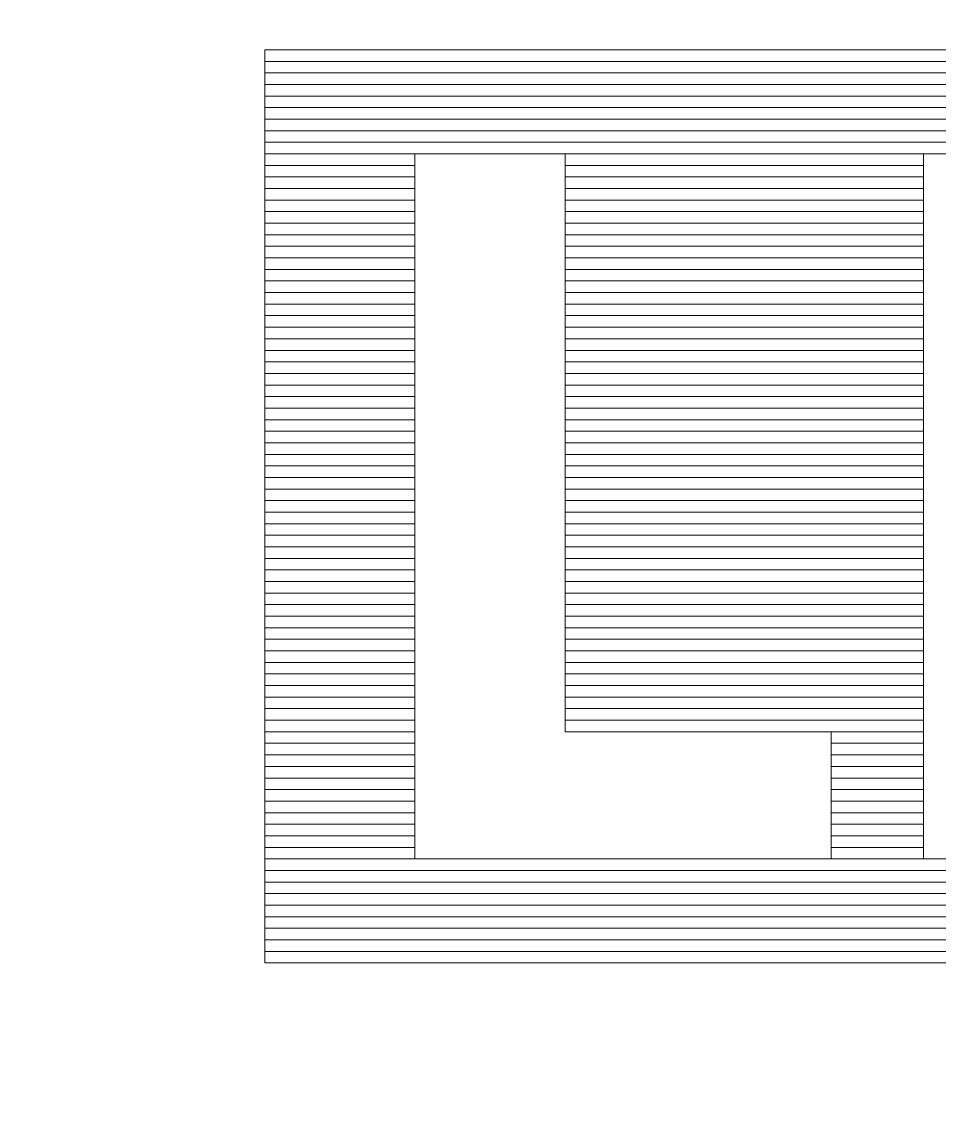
# Model space of a CAD drawing. Header units: millimetres. Extents: x -90 to 99, y -65 to 67.
# Drawn here: x 26.233 to 28.249, y 40.238 to 42.646 of the extents above; entities that cross this region are included whole.
import ezdxf

# ---------------------------------------------------------------- set-up
doc = ezdxf.new("R2010")
doc.units = ezdxf.units.MM
doc.header["$MEASUREMENT"] = 0
doc.layers.add('BG_OUTLINE', color=7, linetype='Continuous')
doc.layers.add('MA_PEN3', color=7, linetype='Continuous')

msp = doc.modelspace()

# ---------------------------------------------------------------- linework, layer by layer
at = {"layer": 'BG_OUTLINE', "color": 3, "lineweight": 9}
msp.add_open_spline([(-71.7269, -61.8795), (-71.7269, -61.8795), (-71.7343, 42.2681), (-71.7343, 42.2681), (-71.7343, 42.2681), (-71.7348, 43.0066), (-71.4419, 43.715), (-70.92, 44.2375), (-70.92, 44.2375), (-70.3982, 44.76), (-69.6866, 45.0538), (-68.9482, 45.0543), (-68.9482, 45.0543), (-68.9482, 45.0543), (75.2046, 45.0543), (75.2046, 45.0543), (75.2046, 45.0543), (76.8319, 45.0552), (78.1763, 43.7805), (78.2661, 42.1556), (78.2661, 42.1556), (78.2661, 42.1556), (78.2661, 31.2814), (78.2661, 31.2814), (78.2661, 31.2814), (78.2661, 31.2814), (72.2646, 31.2814), (72.2646, 31.2814), (72.2646, 31.2814), (72.2646, 31.2814), (72.2646, 26.9814), (72.2646, 26.9814), (72.2646, 26.9814), (72.2646, 26.9814), (78.2661, 26.9814), (78.2661, 26.9814), (78.2661, 26.9814), (78.2661, 26.9814), (78.2661, 18.6553), (78.2661, 18.6553), (78.2661, 18.6553), (78.2661, 18.6553), (72.2496, 18.6553), (72.2496, 18.6553), (72.2496, 18.6553), (72.2496, 18.6553), (72.2496, 14.3553), (72.2496, 14.3553), (72.2496, 14.3553), (72.2496, 14.3553), (78.2661, 14.3553), (78.2661, 14.3553), (78.2661, 14.3553), (78.2661, 14.3553), (78.2661, 9.255), (78.2661, 9.255), (78.2661, 9.255), (78.2661, 9.255), (72.2648, 9.255), (72.2648, 9.255), (72.2648, 9.255), (72.2648, 9.255), (72.2648, 4.955), (72.2648, 4.955), (72.2648, 4.955), (72.2648, 4.955), (78.2661, 4.955), (78.2661, 4.955), (78.2661, 4.955), (78.2661, 4.955), (78.2661, -3.3762), (78.2661, -3.3762), (78.2661, -3.3762), (78.2661, -3.3762), (72.2445, -3.3762), (72.2445, -3.3762), (72.2445, -3.3762), (72.2445, -3.3762), (72.2445, -7.6762), (72.2445, -7.6762), (72.2445, -7.6762), (72.2445, -7.6762), (78.2661, -7.6762), (78.2661, -7.6762), (78.2661, -7.6762), (78.2661, -7.6762), (78.2661, -12.7615), (78.2661, -12.7615), (78.2661, -12.7615), (78.2661, -12.7615), (72.2651, -12.7615), (72.2651, -12.7615), (72.2651, -12.7615), (72.2651, -12.7615), (72.2651, -17.0615), (72.2651, -17.0615), (72.2651, -17.0615), (72.2651, -17.0615), (78.2661, -17.0615), (78.2661, -17.0615), (78.2661, -17.0615), (78.2661, -17.0615), (78.2661, -25.4097), (78.2661, -25.4097), (78.2661, -25.4097), (78.2661, -25.4097), (72.2656, -25.4097), (72.2656, -25.4097), (72.2656, -25.4097), (72.2656, -25.4097), (72.2656, -29.7097), (72.2656, -29.7097), (72.2656, -29.7097), (72.2656, -29.7097), (78.2661, -29.7097), (78.2661, -29.7097), (78.2661, -29.7097), (78.2661, -29.7097), (78.2661, -34.793), (78.2661, -34.793), (78.2661, -34.793), (78.2661, -34.793), (72.2679, -34.793), (72.2679, -34.793), (72.2679, -34.793), (72.2679, -34.793), (72.2679, -39.0929), (72.2679, -39.0929), (72.2679, -39.0929), (72.2679, -39.0929), (78.2661, -39.0929), (78.2661, -39.0929), (78.2661, -39.0929), (78.2661, -39.0929), (78.2661, -47.4269), (78.2661, -47.4269), (78.2661, -47.4269), (78.2661, -47.4269), (72.2679, -47.4269), (72.2679, -47.4269), (72.2679, -47.4269), (72.2679, -47.4269), (72.2679, -51.7269), (72.2679, -51.7269), (72.2679, -51.7269), (72.2679, -51.7269), (78.2661, -51.7269), (78.2661, -51.7269), (78.2661, -51.7269), (78.2661, -51.7269), (78.2661, -51.8138), (78.2661, -51.8138), (78.2661, -51.8138), (78.2661, -51.8138), (78.2656, -61.8468), (78.2656, -61.8468), (78.2656, -61.8468), (78.2661, -62.6669), (77.9407, -63.4536), (77.3612, -64.0339), (77.3612, -64.0339), (76.7817, -64.6142), (75.9915, -64.9405), (75.1713, -64.941), (75.1713, -64.941), (75.1713, -64.941), (-68.6609, -64.9456), (-68.6609, -64.9456), (-68.6609, -64.9456), (-69.4735, -64.9461), (-70.2531, -64.6237), (-70.8281, -64.0495), (-70.8281, -64.0495), (-71.4031, -63.4752), (-71.7264, -62.6922), (-71.7269, -61.8795)], degree=3, knots=[0, 0, 0, 0, 0.022727, 0.022727, 0.022727, 0.022727, 0.045455, 0.045455, 0.045455, 0.045455, 0.068182, 0.068182, 0.068182, 0.068182, 0.090909, 0.090909, 0.090909, 0.090909, 0.113636, 0.113636, 0.113636, 0.113636, 0.136364, 0.136364, 0.136364, 0.136364, 0.159091, 0.159091, 0.159091, 0.159091, 0.181818, 0.181818, 0.181818, 0.181818, 0.204545, 0.204545, 0.204545, 0.204545, 0.227273, 0.227273, 0.227273, 0.227273, 0.25, 0.25, 0.25, 0.25, 0.272727, 0.272727, 0.272727, 0.272727, 0.295455, 0.295455, 0.295455, 0.295455, 0.318182, 0.318182, 0.318182, 0.318182, 0.340909, 0.340909, 0.340909, 0.340909, 0.363636, 0.363636, 0.363636, 0.363636, 0.386364, 0.386364, 0.386364, 0.386364, 0.409091, 0.409091, 0.409091, 0.409091, 0.431818, 0.431818, 0.431818, 0.431818, 0.454545, 0.454545, 0.454545, 0.454545, 0.477273, 0.477273, 0.477273, 0.477273, 0.5, 0.5, 0.5, 0.5, 0.522727, 0.522727, 0.522727, 0.522727, 0.545455, 0.545455, 0.545455, 0.545455, 0.568182, 0.568182, 0.568182, 0.568182, 0.590909, 0.590909, 0.590909, 0.590909, 0.613636, 0.613636, 0.613636, 0.613636, 0.636364, 0.636364, 0.636364, 0.636364, 0.659091, 0.659091, 0.659091, 0.659091, 0.681818, 0.681818, 0.681818, 0.681818, 0.704545, 0.704545, 0.704545, 0.704545, 0.727273, 0.727273, 0.727273, 0.727273, 0.75, 0.75, 0.75, 0.75, 0.772727, 0.772727, 0.772727, 0.772727, 0.795455, 0.795455, 0.795455, 0.795455, 0.818182, 0.818182, 0.818182, 0.818182, 0.840909, 0.840909, 0.840909, 0.840909, 0.863636, 0.863636, 0.863636, 0.863636, 0.886364, 0.886364, 0.886364, 0.886364, 0.909091, 0.909091, 0.909091, 0.909091, 0.931818, 0.931818, 0.931818, 0.931818, 0.954545, 0.954545, 0.954545, 0.954545, 0.977273, 0.977273, 0.977273, 0.977273, 1, 1, 1, 1], dxfattribs=at)
at = {"layer": 'MA_PEN3', "color": 5, "lineweight": 9}
for points in [[(26.7668, 42.5597), (26.7668, 42.5597), (26.7668, 42.5851), (26.7668, 42.5851), (26.7668, 42.5851), (26.7668, 42.5851), (32.304, 42.5851), (32.304, 42.5851), (32.304, 42.5851), (32.304, 42.5851), (32.304, 42.5597), (32.304, 42.5597), (32.304, 42.5597), (32.304, 42.5597), (26.7668, 42.5597), (26.7668, 42.5597)], [(26.7668, 42.5343), (26.7668, 42.5343), (26.7668, 42.5597), (26.7668, 42.5597), (26.7668, 42.5597), (26.7668, 42.5597), (32.304, 42.5597), (32.304, 42.5597), (32.304, 42.5597), (32.304, 42.5597), (32.304, 42.5343), (32.304, 42.5343), (32.304, 42.5343), (32.304, 42.5343), (26.7668, 42.5343), (26.7668, 42.5343)], [(26.7668, 42.5089), (26.7668, 42.5089), (26.7668, 42.5343), (26.7668, 42.5343), (26.7668, 42.5343), (26.7668, 42.5343), (32.304, 42.5343), (32.304, 42.5343), (32.304, 42.5343), (32.304, 42.5343), (32.304, 42.5089), (32.304, 42.5089), (32.304, 42.5089), (32.304, 42.5089), (26.7668, 42.5089), (26.7668, 42.5089)], [(26.7668, 42.4835), (26.7668, 42.4835), (26.7668, 42.5089), (26.7668, 42.5089), (26.7668, 42.5089), (26.7668, 42.5089), (32.304, 42.5089), (32.304, 42.5089), (32.304, 42.5089), (32.304, 42.5089), (32.304, 42.4835), (32.304, 42.4835), (32.304, 42.4835), (32.304, 42.4835), (26.7668, 42.4835), (26.7668, 42.4835)], [(26.7668, 42.4581), (26.7668, 42.4581), (26.7668, 42.4835), (26.7668, 42.4835), (26.7668, 42.4835), (26.7668, 42.4835), (32.304, 42.4835), (32.304, 42.4835), (32.304, 42.4835), (32.304, 42.4835), (32.304, 42.4581), (32.304, 42.4581), (32.304, 42.4581), (32.304, 42.4581), (26.7668, 42.4581), (26.7668, 42.4581)], [(26.7668, 42.4327), (26.7668, 42.4327), (26.7668, 42.4581), (26.7668, 42.4581), (26.7668, 42.4581), (26.7668, 42.4581), (32.304, 42.4581), (32.304, 42.4581), (32.304, 42.4581), (32.304, 42.4581), (32.304, 42.4327), (32.304, 42.4327), (32.304, 42.4327), (32.304, 42.4327), (26.7668, 42.4327), (26.7668, 42.4327)], [(26.7668, 42.4073), (26.7668, 42.4073), (26.7668, 42.4327), (26.7668, 42.4327), (26.7668, 42.4327), (26.7668, 42.4327), (32.304, 42.4327), (32.304, 42.4327), (32.304, 42.4327), (32.304, 42.4327), (32.304, 42.4073), (32.304, 42.4073), (32.304, 42.4073), (32.304, 42.4073), (26.7668, 42.4073), (26.7668, 42.4073)], [(26.7668, 42.3819), (26.7668, 42.3819), (26.7668, 42.4073), (26.7668, 42.4073), (26.7668, 42.4073), (26.7668, 42.4073), (32.304, 42.4073), (32.304, 42.4073), (32.304, 42.4073), (32.304, 42.4073), (32.304, 42.3819), (32.304, 42.3819), (32.304, 42.3819), (32.304, 42.3819), (26.7668, 42.3819), (26.7668, 42.3819)], [(26.7668, 42.3565), (26.7668, 42.3565), (26.7668, 42.3819), (26.7668, 42.3819), (26.7668, 42.3819), (26.7668, 42.3819), (31.542, 42.3819), (31.542, 42.3819), (31.542, 42.3819), (31.542, 42.3819), (31.542, 42.3565), (31.542, 42.3565), (31.542, 42.3565), (31.542, 42.3565), (26.7668, 42.3565), (26.7668, 42.3565)], [(26.7668, 42.3311), (26.7668, 42.3311), (26.7668, 42.3565), (26.7668, 42.3565), (26.7668, 42.3565), (26.7668, 42.3565), (27.097, 42.3565), (27.097, 42.3565), (27.097, 42.3565), (27.097, 42.3565), (27.097, 42.3311), (27.097, 42.3311), (27.097, 42.3311), (27.097, 42.3311), (26.7668, 42.3311), (26.7668, 42.3311)], [(27.4272, 42.3311), (27.4272, 42.3311), (27.4272, 42.3565), (27.4272, 42.3565), (27.4272, 42.3565), (27.4272, 42.3565), (28.2146, 42.3565), (28.2146, 42.3565), (28.2146, 42.3565), (28.2146, 42.3565), (28.2146, 42.3311), (28.2146, 42.3311), (28.2146, 42.3311), (28.2146, 42.3311), (27.4272, 42.3311), (27.4272, 42.3311)], [(26.7668, 42.3057), (26.7668, 42.3057), (26.7668, 42.3311), (26.7668, 42.3311), (26.7668, 42.3311), (26.7668, 42.3311), (27.097, 42.3311), (27.097, 42.3311), (27.097, 42.3311), (27.097, 42.3311), (27.097, 42.3057), (27.097, 42.3057), (27.097, 42.3057), (27.097, 42.3057), (26.7668, 42.3057), (26.7668, 42.3057)], [(27.4272, 42.3057), (27.4272, 42.3057), (27.4272, 42.3311), (27.4272, 42.3311), (27.4272, 42.3311), (27.4272, 42.3311), (28.2146, 42.3311), (28.2146, 42.3311), (28.2146, 42.3311), (28.2146, 42.3311), (28.2146, 42.3057), (28.2146, 42.3057), (28.2146, 42.3057), (28.2146, 42.3057), (27.4272, 42.3057), (27.4272, 42.3057)], [(26.7668, 42.2803), (26.7668, 42.2803), (26.7668, 42.3057), (26.7668, 42.3057), (26.7668, 42.3057), (26.7668, 42.3057), (27.097, 42.3057), (27.097, 42.3057), (27.097, 42.3057), (27.097, 42.3057), (27.097, 42.2803), (27.097, 42.2803), (27.097, 42.2803), (27.097, 42.2803), (26.7668, 42.2803), (26.7668, 42.2803)], [(27.4272, 42.2803), (27.4272, 42.2803), (27.4272, 42.3057), (27.4272, 42.3057), (27.4272, 42.3057), (27.4272, 42.3057), (28.2146, 42.3057), (28.2146, 42.3057), (28.2146, 42.3057), (28.2146, 42.3057), (28.2146, 42.2803), (28.2146, 42.2803), (28.2146, 42.2803), (28.2146, 42.2803), (27.4272, 42.2803), (27.4272, 42.2803)], [(26.7668, 42.2549), (26.7668, 42.2549), (26.7668, 42.2803), (26.7668, 42.2803), (26.7668, 42.2803), (26.7668, 42.2803), (27.097, 42.2803), (27.097, 42.2803), (27.097, 42.2803), (27.097, 42.2803), (27.097, 42.2549), (27.097, 42.2549), (27.097, 42.2549), (27.097, 42.2549), (26.7668, 42.2549), (26.7668, 42.2549)], [(27.4272, 42.2549), (27.4272, 42.2549), (27.4272, 42.2803), (27.4272, 42.2803), (27.4272, 42.2803), (27.4272, 42.2803), (28.2146, 42.2803), (28.2146, 42.2803), (28.2146, 42.2803), (28.2146, 42.2803), (28.2146, 42.2549), (28.2146, 42.2549), (28.2146, 42.2549), (28.2146, 42.2549), (27.4272, 42.2549), (27.4272, 42.2549)], [(26.7668, 42.2295), (26.7668, 42.2295), (26.7668, 42.2549), (26.7668, 42.2549), (26.7668, 42.2549), (26.7668, 42.2549), (27.097, 42.2549), (27.097, 42.2549), (27.097, 42.2549), (27.097, 42.2549), (27.097, 42.2295), (27.097, 42.2295), (27.097, 42.2295), (27.097, 42.2295), (26.7668, 42.2295), (26.7668, 42.2295)], [(27.4272, 42.2295), (27.4272, 42.2295), (27.4272, 42.2549), (27.4272, 42.2549), (27.4272, 42.2549), (27.4272, 42.2549), (28.2146, 42.2549), (28.2146, 42.2549), (28.2146, 42.2549), (28.2146, 42.2549), (28.2146, 42.2295), (28.2146, 42.2295), (28.2146, 42.2295), (28.2146, 42.2295), (27.4272, 42.2295), (27.4272, 42.2295)], [(26.7668, 42.2041), (26.7668, 42.2041), (26.7668, 42.2295), (26.7668, 42.2295), (26.7668, 42.2295), (26.7668, 42.2295), (27.097, 42.2295), (27.097, 42.2295), (27.097, 42.2295), (27.097, 42.2295), (27.097, 42.2041), (27.097, 42.2041), (27.097, 42.2041), (27.097, 42.2041), (26.7668, 42.2041), (26.7668, 42.2041)], [(27.4272, 42.2041), (27.4272, 42.2041), (27.4272, 42.2295), (27.4272, 42.2295), (27.4272, 42.2295), (27.4272, 42.2295), (28.2146, 42.2295), (28.2146, 42.2295), (28.2146, 42.2295), (28.2146, 42.2295), (28.2146, 42.2041), (28.2146, 42.2041), (28.2146, 42.2041), (28.2146, 42.2041), (27.4272, 42.2041), (27.4272, 42.2041)], [(26.7668, 42.1787), (26.7668, 42.1787), (26.7668, 42.2041), (26.7668, 42.2041), (26.7668, 42.2041), (26.7668, 42.2041), (27.097, 42.2041), (27.097, 42.2041), (27.097, 42.2041), (27.097, 42.2041), (27.097, 42.1787), (27.097, 42.1787), (27.097, 42.1787), (27.097, 42.1787), (26.7668, 42.1787), (26.7668, 42.1787)], [(27.4272, 42.1787), (27.4272, 42.1787), (27.4272, 42.2041), (27.4272, 42.2041), (27.4272, 42.2041), (27.4272, 42.2041), (28.2146, 42.2041), (28.2146, 42.2041), (28.2146, 42.2041), (28.2146, 42.2041), (28.2146, 42.1787), (28.2146, 42.1787), (28.2146, 42.1787), (28.2146, 42.1787), (27.4272, 42.1787), (27.4272, 42.1787)], [(26.7668, 42.1533), (26.7668, 42.1533), (26.7668, 42.1787), (26.7668, 42.1787), (26.7668, 42.1787), (26.7668, 42.1787), (27.097, 42.1787), (27.097, 42.1787), (27.097, 42.1787), (27.097, 42.1787), (27.097, 42.1533), (27.097, 42.1533), (27.097, 42.1533), (27.097, 42.1533), (26.7668, 42.1533), (26.7668, 42.1533)], [(27.4272, 42.1533), (27.4272, 42.1533), (27.4272, 42.1787), (27.4272, 42.1787), (27.4272, 42.1787), (27.4272, 42.1787), (28.2146, 42.1787), (28.2146, 42.1787), (28.2146, 42.1787), (28.2146, 42.1787), (28.2146, 42.1533), (28.2146, 42.1533), (28.2146, 42.1533), (28.2146, 42.1533), (27.4272, 42.1533), (27.4272, 42.1533)], [(26.7668, 42.1279), (26.7668, 42.1279), (26.7668, 42.1533), (26.7668, 42.1533), (26.7668, 42.1533), (26.7668, 42.1533), (27.097, 42.1533), (27.097, 42.1533), (27.097, 42.1533), (27.097, 42.1533), (27.097, 42.1279), (27.097, 42.1279), (27.097, 42.1279), (27.097, 42.1279), (26.7668, 42.1279), (26.7668, 42.1279)], [(27.4272, 42.1279), (27.4272, 42.1279), (27.4272, 42.1533), (27.4272, 42.1533), (27.4272, 42.1533), (27.4272, 42.1533), (28.2146, 42.1533), (28.2146, 42.1533), (28.2146, 42.1533), (28.2146, 42.1533), (28.2146, 42.1279), (28.2146, 42.1279), (28.2146, 42.1279), (28.2146, 42.1279), (27.4272, 42.1279), (27.4272, 42.1279)], [(26.7668, 42.1025), (26.7668, 42.1025), (26.7668, 42.1279), (26.7668, 42.1279), (26.7668, 42.1279), (26.7668, 42.1279), (27.097, 42.1279), (27.097, 42.1279), (27.097, 42.1279), (27.097, 42.1279), (27.097, 42.1025), (27.097, 42.1025), (27.097, 42.1025), (27.097, 42.1025), (26.7668, 42.1025), (26.7668, 42.1025)], [(27.4272, 42.1025), (27.4272, 42.1025), (27.4272, 42.1279), (27.4272, 42.1279), (27.4272, 42.1279), (27.4272, 42.1279), (28.2146, 42.1279), (28.2146, 42.1279), (28.2146, 42.1279), (28.2146, 42.1279), (28.2146, 42.1025), (28.2146, 42.1025), (28.2146, 42.1025), (28.2146, 42.1025), (27.4272, 42.1025), (27.4272, 42.1025)], [(26.7668, 42.0771), (26.7668, 42.0771), (26.7668, 42.1025), (26.7668, 42.1025), (26.7668, 42.1025), (26.7668, 42.1025), (27.097, 42.1025), (27.097, 42.1025), (27.097, 42.1025), (27.097, 42.1025), (27.097, 42.0771), (27.097, 42.0771), (27.097, 42.0771), (27.097, 42.0771), (26.7668, 42.0771), (26.7668, 42.0771)], [(27.4272, 42.0771), (27.4272, 42.0771), (27.4272, 42.1025), (27.4272, 42.1025), (27.4272, 42.1025), (27.4272, 42.1025), (28.2146, 42.1025), (28.2146, 42.1025), (28.2146, 42.1025), (28.2146, 42.1025), (28.2146, 42.0771), (28.2146, 42.0771), (28.2146, 42.0771), (28.2146, 42.0771), (27.4272, 42.0771), (27.4272, 42.0771)], [(26.7668, 42.0517), (26.7668, 42.0517), (26.7668, 42.0771), (26.7668, 42.0771), (26.7668, 42.0771), (26.7668, 42.0771), (27.097, 42.0771), (27.097, 42.0771), (27.097, 42.0771), (27.097, 42.0771), (27.097, 42.0517), (27.097, 42.0517), (27.097, 42.0517), (27.097, 42.0517), (26.7668, 42.0517), (26.7668, 42.0517)], [(27.4272, 42.0517), (27.4272, 42.0517), (27.4272, 42.0771), (27.4272, 42.0771), (27.4272, 42.0771), (27.4272, 42.0771), (28.2146, 42.0771), (28.2146, 42.0771), (28.2146, 42.0771), (28.2146, 42.0771), (28.2146, 42.0517), (28.2146, 42.0517), (28.2146, 42.0517), (28.2146, 42.0517), (27.4272, 42.0517), (27.4272, 42.0517)], [(26.7668, 42.0263), (26.7668, 42.0263), (26.7668, 42.0517), (26.7668, 42.0517), (26.7668, 42.0517), (26.7668, 42.0517), (27.097, 42.0517), (27.097, 42.0517), (27.097, 42.0517), (27.097, 42.0517), (27.097, 42.0263), (27.097, 42.0263), (27.097, 42.0263), (27.097, 42.0263), (26.7668, 42.0263), (26.7668, 42.0263)], [(27.4272, 42.0263), (27.4272, 42.0263), (27.4272, 42.0517), (27.4272, 42.0517), (27.4272, 42.0517), (27.4272, 42.0517), (28.2146, 42.0517), (28.2146, 42.0517), (28.2146, 42.0517), (28.2146, 42.0517), (28.2146, 42.0263), (28.2146, 42.0263), (28.2146, 42.0263), (28.2146, 42.0263), (27.4272, 42.0263), (27.4272, 42.0263)], [(26.7668, 42.0009), (26.7668, 42.0009), (26.7668, 42.0263), (26.7668, 42.0263), (26.7668, 42.0263), (26.7668, 42.0263), (27.097, 42.0263), (27.097, 42.0263), (27.097, 42.0263), (27.097, 42.0263), (27.097, 42.0009), (27.097, 42.0009), (27.097, 42.0009), (27.097, 42.0009), (26.7668, 42.0009), (26.7668, 42.0009)], [(27.4272, 42.0009), (27.4272, 42.0009), (27.4272, 42.0263), (27.4272, 42.0263), (27.4272, 42.0263), (27.4272, 42.0263), (28.2146, 42.0263), (28.2146, 42.0263), (28.2146, 42.0263), (28.2146, 42.0263), (28.2146, 42.0009), (28.2146, 42.0009), (28.2146, 42.0009), (28.2146, 42.0009), (27.4272, 42.0009), (27.4272, 42.0009)], [(26.7668, 41.9755), (26.7668, 41.9755), (26.7668, 42.0009), (26.7668, 42.0009), (26.7668, 42.0009), (26.7668, 42.0009), (27.097, 42.0009), (27.097, 42.0009), (27.097, 42.0009), (27.097, 42.0009), (27.097, 41.9755), (27.097, 41.9755), (27.097, 41.9755), (27.097, 41.9755), (26.7668, 41.9755), (26.7668, 41.9755)], [(27.4272, 41.9755), (27.4272, 41.9755), (27.4272, 42.0009), (27.4272, 42.0009), (27.4272, 42.0009), (27.4272, 42.0009), (28.2146, 42.0009), (28.2146, 42.0009), (28.2146, 42.0009), (28.2146, 42.0009), (28.2146, 41.9755), (28.2146, 41.9755), (28.2146, 41.9755), (28.2146, 41.9755), (27.4272, 41.9755), (27.4272, 41.9755)], [(26.7668, 41.9501), (26.7668, 41.9501), (26.7668, 41.9755), (26.7668, 41.9755), (26.7668, 41.9755), (26.7668, 41.9755), (27.097, 41.9755), (27.097, 41.9755), (27.097, 41.9755), (27.097, 41.9755), (27.097, 41.9501), (27.097, 41.9501), (27.097, 41.9501), (27.097, 41.9501), (26.7668, 41.9501), (26.7668, 41.9501)], [(27.4272, 41.9501), (27.4272, 41.9501), (27.4272, 41.9755), (27.4272, 41.9755), (27.4272, 41.9755), (27.4272, 41.9755), (28.2146, 41.9755), (28.2146, 41.9755), (28.2146, 41.9755), (28.2146, 41.9755), (28.2146, 41.9501), (28.2146, 41.9501), (28.2146, 41.9501), (28.2146, 41.9501), (27.4272, 41.9501), (27.4272, 41.9501)], [(26.7668, 41.9247), (26.7668, 41.9247), (26.7668, 41.9501), (26.7668, 41.9501), (26.7668, 41.9501), (26.7668, 41.9501), (27.097, 41.9501), (27.097, 41.9501), (27.097, 41.9501), (27.097, 41.9501), (27.097, 41.9247), (27.097, 41.9247), (27.097, 41.9247), (27.097, 41.9247), (26.7668, 41.9247), (26.7668, 41.9247)], [(27.4272, 41.9247), (27.4272, 41.9247), (27.4272, 41.9501), (27.4272, 41.9501), (27.4272, 41.9501), (27.4272, 41.9501), (28.2146, 41.9501), (28.2146, 41.9501), (28.2146, 41.9501), (28.2146, 41.9501), (28.2146, 41.9247), (28.2146, 41.9247), (28.2146, 41.9247), (28.2146, 41.9247), (27.4272, 41.9247), (27.4272, 41.9247)], [(26.7668, 41.8993), (26.7668, 41.8993), (26.7668, 41.9247), (26.7668, 41.9247), (26.7668, 41.9247), (26.7668, 41.9247), (27.097, 41.9247), (27.097, 41.9247), (27.097, 41.9247), (27.097, 41.9247), (27.097, 41.8993), (27.097, 41.8993), (27.097, 41.8993), (27.097, 41.8993), (26.7668, 41.8993), (26.7668, 41.8993)], [(27.4272, 41.8993), (27.4272, 41.8993), (27.4272, 41.9247), (27.4272, 41.9247), (27.4272, 41.9247), (27.4272, 41.9247), (28.2146, 41.9247), (28.2146, 41.9247), (28.2146, 41.9247), (28.2146, 41.9247), (28.2146, 41.8993), (28.2146, 41.8993), (28.2146, 41.8993), (28.2146, 41.8993), (27.4272, 41.8993), (27.4272, 41.8993)], [(26.7668, 41.8739), (26.7668, 41.8739), (26.7668, 41.8993), (26.7668, 41.8993), (26.7668, 41.8993), (26.7668, 41.8993), (27.097, 41.8993), (27.097, 41.8993), (27.097, 41.8993), (27.097, 41.8993), (27.097, 41.8739), (27.097, 41.8739), (27.097, 41.8739), (27.097, 41.8739), (26.7668, 41.8739), (26.7668, 41.8739)], [(27.4272, 41.8739), (27.4272, 41.8739), (27.4272, 41.8993), (27.4272, 41.8993), (27.4272, 41.8993), (27.4272, 41.8993), (28.2146, 41.8993), (28.2146, 41.8993), (28.2146, 41.8993), (28.2146, 41.8993), (28.2146, 41.8739), (28.2146, 41.8739), (28.2146, 41.8739), (28.2146, 41.8739), (27.4272, 41.8739), (27.4272, 41.8739)], [(26.7668, 41.8485), (26.7668, 41.8485), (26.7668, 41.8739), (26.7668, 41.8739), (26.7668, 41.8739), (26.7668, 41.8739), (27.097, 41.8739), (27.097, 41.8739), (27.097, 41.8739), (27.097, 41.8739), (27.097, 41.8485), (27.097, 41.8485), (27.097, 41.8485), (27.097, 41.8485), (26.7668, 41.8485), (26.7668, 41.8485)], [(27.4272, 41.8485), (27.4272, 41.8485), (27.4272, 41.8739), (27.4272, 41.8739), (27.4272, 41.8739), (27.4272, 41.8739), (28.2146, 41.8739), (28.2146, 41.8739), (28.2146, 41.8739), (28.2146, 41.8739), (28.2146, 41.8485), (28.2146, 41.8485), (28.2146, 41.8485), (28.2146, 41.8485), (27.4272, 41.8485), (27.4272, 41.8485)], [(26.7668, 41.8231), (26.7668, 41.8231), (26.7668, 41.8485), (26.7668, 41.8485), (26.7668, 41.8485), (26.7668, 41.8485), (27.097, 41.8485), (27.097, 41.8485), (27.097, 41.8485), (27.097, 41.8485), (27.097, 41.8231), (27.097, 41.8231), (27.097, 41.8231), (27.097, 41.8231), (26.7668, 41.8231), (26.7668, 41.8231)], [(27.4272, 41.8231), (27.4272, 41.8231), (27.4272, 41.8485), (27.4272, 41.8485), (27.4272, 41.8485), (27.4272, 41.8485), (28.2146, 41.8485), (28.2146, 41.8485), (28.2146, 41.8485), (28.2146, 41.8485), (28.2146, 41.8231), (28.2146, 41.8231), (28.2146, 41.8231), (28.2146, 41.8231), (27.4272, 41.8231), (27.4272, 41.8231)], [(26.7668, 41.7977), (26.7668, 41.7977), (26.7668, 41.8231), (26.7668, 41.8231), (26.7668, 41.8231), (26.7668, 41.8231), (27.097, 41.8231), (27.097, 41.8231), (27.097, 41.8231), (27.097, 41.8231), (27.097, 41.7977), (27.097, 41.7977), (27.097, 41.7977), (27.097, 41.7977), (26.7668, 41.7977), (26.7668, 41.7977)], [(27.4272, 41.7977), (27.4272, 41.7977), (27.4272, 41.8231), (27.4272, 41.8231), (27.4272, 41.8231), (27.4272, 41.8231), (28.2146, 41.8231), (28.2146, 41.8231), (28.2146, 41.8231), (28.2146, 41.8231), (28.2146, 41.7977), (28.2146, 41.7977), (28.2146, 41.7977), (28.2146, 41.7977), (27.4272, 41.7977), (27.4272, 41.7977)], [(26.7668, 41.7723), (26.7668, 41.7723), (26.7668, 41.7977), (26.7668, 41.7977), (26.7668, 41.7977), (26.7668, 41.7977), (27.097, 41.7977), (27.097, 41.7977), (27.097, 41.7977), (27.097, 41.7977), (27.097, 41.7723), (27.097, 41.7723), (27.097, 41.7723), (27.097, 41.7723), (26.7668, 41.7723), (26.7668, 41.7723)], [(27.4272, 41.7723), (27.4272, 41.7723), (27.4272, 41.7977), (27.4272, 41.7977), (27.4272, 41.7977), (27.4272, 41.7977), (28.2146, 41.7977), (28.2146, 41.7977), (28.2146, 41.7977), (28.2146, 41.7977), (28.2146, 41.7723), (28.2146, 41.7723), (28.2146, 41.7723), (28.2146, 41.7723), (27.4272, 41.7723), (27.4272, 41.7723)], [(26.7668, 41.7469), (26.7668, 41.7469), (26.7668, 41.7723), (26.7668, 41.7723), (26.7668, 41.7723), (26.7668, 41.7723), (27.097, 41.7723), (27.097, 41.7723), (27.097, 41.7723), (27.097, 41.7723), (27.097, 41.7469), (27.097, 41.7469), (27.097, 41.7469), (27.097, 41.7469), (26.7668, 41.7469), (26.7668, 41.7469)], [(27.4272, 41.7469), (27.4272, 41.7469), (27.4272, 41.7723), (27.4272, 41.7723), (27.4272, 41.7723), (27.4272, 41.7723), (28.2146, 41.7723), (28.2146, 41.7723), (28.2146, 41.7723), (28.2146, 41.7723), (28.2146, 41.7469), (28.2146, 41.7469), (28.2146, 41.7469), (28.2146, 41.7469), (27.4272, 41.7469), (27.4272, 41.7469)], [(26.7668, 41.7215), (26.7668, 41.7215), (26.7668, 41.7469), (26.7668, 41.7469), (26.7668, 41.7469), (26.7668, 41.7469), (27.097, 41.7469), (27.097, 41.7469), (27.097, 41.7469), (27.097, 41.7469), (27.097, 41.7215), (27.097, 41.7215), (27.097, 41.7215), (27.097, 41.7215), (26.7668, 41.7215), (26.7668, 41.7215)], [(27.4272, 41.7215), (27.4272, 41.7215), (27.4272, 41.7469), (27.4272, 41.7469), (27.4272, 41.7469), (27.4272, 41.7469), (28.2146, 41.7469), (28.2146, 41.7469), (28.2146, 41.7469), (28.2146, 41.7469), (28.2146, 41.7215), (28.2146, 41.7215), (28.2146, 41.7215), (28.2146, 41.7215), (27.4272, 41.7215), (27.4272, 41.7215)], [(26.7668, 41.6961), (26.7668, 41.6961), (26.7668, 41.7215), (26.7668, 41.7215), (26.7668, 41.7215), (26.7668, 41.7215), (27.097, 41.7215), (27.097, 41.7215), (27.097, 41.7215), (27.097, 41.7215), (27.097, 41.6961), (27.097, 41.6961), (27.097, 41.6961), (27.097, 41.6961), (26.7668, 41.6961), (26.7668, 41.6961)], [(27.4272, 41.6961), (27.4272, 41.6961), (27.4272, 41.7215), (27.4272, 41.7215), (27.4272, 41.7215), (27.4272, 41.7215), (28.2146, 41.7215), (28.2146, 41.7215), (28.2146, 41.7215), (28.2146, 41.7215), (28.2146, 41.6961), (28.2146, 41.6961), (28.2146, 41.6961), (28.2146, 41.6961), (27.4272, 41.6961), (27.4272, 41.6961)], [(26.7668, 41.6707), (26.7668, 41.6707), (26.7668, 41.6961), (26.7668, 41.6961), (26.7668, 41.6961), (26.7668, 41.6961), (27.097, 41.6961), (27.097, 41.6961), (27.097, 41.6961), (27.097, 41.6961), (27.097, 41.6707), (27.097, 41.6707), (27.097, 41.6707), (27.097, 41.6707), (26.7668, 41.6707), (26.7668, 41.6707)], [(27.4272, 41.6707), (27.4272, 41.6707), (27.4272, 41.6961), (27.4272, 41.6961), (27.4272, 41.6961), (27.4272, 41.6961), (28.2146, 41.6961), (28.2146, 41.6961), (28.2146, 41.6961), (28.2146, 41.6961), (28.2146, 41.6707), (28.2146, 41.6707), (28.2146, 41.6707), (28.2146, 41.6707), (27.4272, 41.6707), (27.4272, 41.6707)], [(26.7668, 41.6453), (26.7668, 41.6453), (26.7668, 41.6707), (26.7668, 41.6707), (26.7668, 41.6707), (26.7668, 41.6707), (27.097, 41.6707), (27.097, 41.6707), (27.097, 41.6707), (27.097, 41.6707), (27.097, 41.6453), (27.097, 41.6453), (27.097, 41.6453), (27.097, 41.6453), (26.7668, 41.6453), (26.7668, 41.6453)], [(27.4272, 41.6453), (27.4272, 41.6453), (27.4272, 41.6707), (27.4272, 41.6707), (27.4272, 41.6707), (27.4272, 41.6707), (28.2146, 41.6707), (28.2146, 41.6707), (28.2146, 41.6707), (28.2146, 41.6707), (28.2146, 41.6453), (28.2146, 41.6453), (28.2146, 41.6453), (28.2146, 41.6453), (27.4272, 41.6453), (27.4272, 41.6453)], [(26.7668, 41.6199), (26.7668, 41.6199), (26.7668, 41.6453), (26.7668, 41.6453), (26.7668, 41.6453), (26.7668, 41.6453), (27.097, 41.6453), (27.097, 41.6453), (27.097, 41.6453), (27.097, 41.6453), (27.097, 41.6199), (27.097, 41.6199), (27.097, 41.6199), (27.097, 41.6199), (26.7668, 41.6199), (26.7668, 41.6199)], [(27.4272, 41.6199), (27.4272, 41.6199), (27.4272, 41.6453), (27.4272, 41.6453), (27.4272, 41.6453), (27.4272, 41.6453), (28.2146, 41.6453), (28.2146, 41.6453), (28.2146, 41.6453), (28.2146, 41.6453), (28.2146, 41.6199), (28.2146, 41.6199), (28.2146, 41.6199), (28.2146, 41.6199), (27.4272, 41.6199), (27.4272, 41.6199)], [(26.7668, 41.5945), (26.7668, 41.5945), (26.7668, 41.6199), (26.7668, 41.6199), (26.7668, 41.6199), (26.7668, 41.6199), (27.097, 41.6199), (27.097, 41.6199), (27.097, 41.6199), (27.097, 41.6199), (27.097, 41.5945), (27.097, 41.5945), (27.097, 41.5945), (27.097, 41.5945), (26.7668, 41.5945), (26.7668, 41.5945)], [(27.4272, 41.5945), (27.4272, 41.5945), (27.4272, 41.6199), (27.4272, 41.6199), (27.4272, 41.6199), (27.4272, 41.6199), (28.2146, 41.6199), (28.2146, 41.6199), (28.2146, 41.6199), (28.2146, 41.6199), (28.2146, 41.5945), (28.2146, 41.5945), (28.2146, 41.5945), (28.2146, 41.5945), (27.4272, 41.5945), (27.4272, 41.5945)], [(26.7668, 41.5691), (26.7668, 41.5691), (26.7668, 41.5945), (26.7668, 41.5945), (26.7668, 41.5945), (26.7668, 41.5945), (27.097, 41.5945), (27.097, 41.5945), (27.097, 41.5945), (27.097, 41.5945), (27.097, 41.5691), (27.097, 41.5691), (27.097, 41.5691), (27.097, 41.5691), (26.7668, 41.5691), (26.7668, 41.5691)], [(27.4272, 41.5691), (27.4272, 41.5691), (27.4272, 41.5945), (27.4272, 41.5945), (27.4272, 41.5945), (27.4272, 41.5945), (28.2146, 41.5945), (28.2146, 41.5945), (28.2146, 41.5945), (28.2146, 41.5945), (28.2146, 41.5691), (28.2146, 41.5691), (28.2146, 41.5691), (28.2146, 41.5691), (27.4272, 41.5691), (27.4272, 41.5691)], [(26.7668, 41.5437), (26.7668, 41.5437), (26.7668, 41.5691), (26.7668, 41.5691), (26.7668, 41.5691), (26.7668, 41.5691), (27.097, 41.5691), (27.097, 41.5691), (27.097, 41.5691), (27.097, 41.5691), (27.097, 41.5437), (27.097, 41.5437), (27.097, 41.5437), (27.097, 41.5437), (26.7668, 41.5437), (26.7668, 41.5437)], [(27.4272, 41.5437), (27.4272, 41.5437), (27.4272, 41.5691), (27.4272, 41.5691), (27.4272, 41.5691), (27.4272, 41.5691), (28.2146, 41.5691), (28.2146, 41.5691), (28.2146, 41.5691), (28.2146, 41.5691), (28.2146, 41.5437), (28.2146, 41.5437), (28.2146, 41.5437), (28.2146, 41.5437), (27.4272, 41.5437), (27.4272, 41.5437)], [(26.7668, 41.5183), (26.7668, 41.5183), (26.7668, 41.5437), (26.7668, 41.5437), (26.7668, 41.5437), (26.7668, 41.5437), (27.097, 41.5437), (27.097, 41.5437), (27.097, 41.5437), (27.097, 41.5437), (27.097, 41.5183), (27.097, 41.5183), (27.097, 41.5183), (27.097, 41.5183), (26.7668, 41.5183), (26.7668, 41.5183)], [(27.4272, 41.5183), (27.4272, 41.5183), (27.4272, 41.5437), (27.4272, 41.5437), (27.4272, 41.5437), (27.4272, 41.5437), (28.2146, 41.5437), (28.2146, 41.5437), (28.2146, 41.5437), (28.2146, 41.5437), (28.2146, 41.5183), (28.2146, 41.5183), (28.2146, 41.5183), (28.2146, 41.5183), (27.4272, 41.5183), (27.4272, 41.5183)], [(26.7668, 41.4929), (26.7668, 41.4929), (26.7668, 41.5183), (26.7668, 41.5183), (26.7668, 41.5183), (26.7668, 41.5183), (27.097, 41.5183), (27.097, 41.5183), (27.097, 41.5183), (27.097, 41.5183), (27.097, 41.4929), (27.097, 41.4929), (27.097, 41.4929), (27.097, 41.4929), (26.7668, 41.4929), (26.7668, 41.4929)], [(27.4272, 41.4929), (27.4272, 41.4929), (27.4272, 41.5183), (27.4272, 41.5183), (27.4272, 41.5183), (27.4272, 41.5183), (28.2146, 41.5183), (28.2146, 41.5183), (28.2146, 41.5183), (28.2146, 41.5183), (28.2146, 41.4929), (28.2146, 41.4929), (28.2146, 41.4929), (28.2146, 41.4929), (27.4272, 41.4929), (27.4272, 41.4929)], [(26.7668, 41.4675), (26.7668, 41.4675), (26.7668, 41.4929), (26.7668, 41.4929), (26.7668, 41.4929), (26.7668, 41.4929), (27.097, 41.4929), (27.097, 41.4929), (27.097, 41.4929), (27.097, 41.4929), (27.097, 41.4675), (27.097, 41.4675), (27.097, 41.4675), (27.097, 41.4675), (26.7668, 41.4675), (26.7668, 41.4675)], [(27.4272, 41.4675), (27.4272, 41.4675), (27.4272, 41.4929), (27.4272, 41.4929), (27.4272, 41.4929), (27.4272, 41.4929), (28.2146, 41.4929), (28.2146, 41.4929), (28.2146, 41.4929), (28.2146, 41.4929), (28.2146, 41.4675), (28.2146, 41.4675), (28.2146, 41.4675), (28.2146, 41.4675), (27.4272, 41.4675), (27.4272, 41.4675)], [(26.7668, 41.4421), (26.7668, 41.4421), (26.7668, 41.4675), (26.7668, 41.4675), (26.7668, 41.4675), (26.7668, 41.4675), (27.097, 41.4675), (27.097, 41.4675), (27.097, 41.4675), (27.097, 41.4675), (27.097, 41.4421), (27.097, 41.4421), (27.097, 41.4421), (27.097, 41.4421), (26.7668, 41.4421), (26.7668, 41.4421)], [(27.4272, 41.4421), (27.4272, 41.4421), (27.4272, 41.4675), (27.4272, 41.4675), (27.4272, 41.4675), (27.4272, 41.4675), (28.2146, 41.4675), (28.2146, 41.4675), (28.2146, 41.4675), (28.2146, 41.4675), (28.2146, 41.4421), (28.2146, 41.4421), (28.2146, 41.4421), (28.2146, 41.4421), (27.4272, 41.4421), (27.4272, 41.4421)], [(26.7668, 41.4167), (26.7668, 41.4167), (26.7668, 41.4421), (26.7668, 41.4421), (26.7668, 41.4421), (26.7668, 41.4421), (27.097, 41.4421), (27.097, 41.4421), (27.097, 41.4421), (27.097, 41.4421), (27.097, 41.4167), (27.097, 41.4167), (27.097, 41.4167), (27.097, 41.4167), (26.7668, 41.4167), (26.7668, 41.4167)], [(27.4272, 41.4167), (27.4272, 41.4167), (27.4272, 41.4421), (27.4272, 41.4421), (27.4272, 41.4421), (27.4272, 41.4421), (28.2146, 41.4421), (28.2146, 41.4421), (28.2146, 41.4421), (28.2146, 41.4421), (28.2146, 41.4167), (28.2146, 41.4167), (28.2146, 41.4167), (28.2146, 41.4167), (27.4272, 41.4167), (27.4272, 41.4167)], [(26.7668, 41.3913), (26.7668, 41.3913), (26.7668, 41.4167), (26.7668, 41.4167), (26.7668, 41.4167), (26.7668, 41.4167), (27.097, 41.4167), (27.097, 41.4167), (27.097, 41.4167), (27.097, 41.4167), (27.097, 41.3913), (27.097, 41.3913), (27.097, 41.3913), (27.097, 41.3913), (26.7668, 41.3913), (26.7668, 41.3913)], [(27.4272, 41.3913), (27.4272, 41.3913), (27.4272, 41.4167), (27.4272, 41.4167), (27.4272, 41.4167), (27.4272, 41.4167), (28.2146, 41.4167), (28.2146, 41.4167), (28.2146, 41.4167), (28.2146, 41.4167), (28.2146, 41.3913), (28.2146, 41.3913), (28.2146, 41.3913), (28.2146, 41.3913), (27.4272, 41.3913), (27.4272, 41.3913)], [(26.7668, 41.3659), (26.7668, 41.3659), (26.7668, 41.3913), (26.7668, 41.3913), (26.7668, 41.3913), (26.7668, 41.3913), (27.097, 41.3913), (27.097, 41.3913), (27.097, 41.3913), (27.097, 41.3913), (27.097, 41.3659), (27.097, 41.3659), (27.097, 41.3659), (27.097, 41.3659), (26.7668, 41.3659), (26.7668, 41.3659)], [(27.4272, 41.3659), (27.4272, 41.3659), (27.4272, 41.3913), (27.4272, 41.3913), (27.4272, 41.3913), (27.4272, 41.3913), (28.2146, 41.3913), (28.2146, 41.3913), (28.2146, 41.3913), (28.2146, 41.3913), (28.2146, 41.3659), (28.2146, 41.3659), (28.2146, 41.3659), (28.2146, 41.3659), (27.4272, 41.3659), (27.4272, 41.3659)], [(26.7668, 41.3405), (26.7668, 41.3405), (26.7668, 41.3659), (26.7668, 41.3659), (26.7668, 41.3659), (26.7668, 41.3659), (27.097, 41.3659), (27.097, 41.3659), (27.097, 41.3659), (27.097, 41.3659), (27.097, 41.3405), (27.097, 41.3405), (27.097, 41.3405), (27.097, 41.3405), (26.7668, 41.3405), (26.7668, 41.3405)], [(27.4272, 41.3405), (27.4272, 41.3405), (27.4272, 41.3659), (27.4272, 41.3659), (27.4272, 41.3659), (27.4272, 41.3659), (28.2146, 41.3659), (28.2146, 41.3659), (28.2146, 41.3659), (28.2146, 41.3659), (28.2146, 41.3405), (28.2146, 41.3405), (28.2146, 41.3405), (28.2146, 41.3405), (27.4272, 41.3405), (27.4272, 41.3405)], [(26.7668, 41.3151), (26.7668, 41.3151), (26.7668, 41.3405), (26.7668, 41.3405), (26.7668, 41.3405), (26.7668, 41.3405), (27.097, 41.3405), (27.097, 41.3405), (27.097, 41.3405), (27.097, 41.3405), (27.097, 41.3151), (27.097, 41.3151), (27.097, 41.3151), (27.097, 41.3151), (26.7668, 41.3151), (26.7668, 41.3151)], [(27.4272, 41.3151), (27.4272, 41.3151), (27.4272, 41.3405), (27.4272, 41.3405), (27.4272, 41.3405), (27.4272, 41.3405), (28.2146, 41.3405), (28.2146, 41.3405), (28.2146, 41.3405), (28.2146, 41.3405), (28.2146, 41.3151), (28.2146, 41.3151), (28.2146, 41.3151), (28.2146, 41.3151), (27.4272, 41.3151), (27.4272, 41.3151)], [(26.7668, 41.2897), (26.7668, 41.2897), (26.7668, 41.3151), (26.7668, 41.3151), (26.7668, 41.3151), (26.7668, 41.3151), (27.097, 41.3151), (27.097, 41.3151), (27.097, 41.3151), (27.097, 41.3151), (27.097, 41.2897), (27.097, 41.2897), (27.097, 41.2897), (27.097, 41.2897), (26.7668, 41.2897), (26.7668, 41.2897)], [(27.4272, 41.2897), (27.4272, 41.2897), (27.4272, 41.3151), (27.4272, 41.3151), (27.4272, 41.3151), (27.4272, 41.3151), (28.2146, 41.3151), (28.2146, 41.3151), (28.2146, 41.3151), (28.2146, 41.3151), (28.2146, 41.2897), (28.2146, 41.2897), (28.2146, 41.2897), (28.2146, 41.2897), (27.4272, 41.2897), (27.4272, 41.2897)], [(26.7668, 41.2643), (26.7668, 41.2643), (26.7668, 41.2897), (26.7668, 41.2897), (26.7668, 41.2897), (26.7668, 41.2897), (27.097, 41.2897), (27.097, 41.2897), (27.097, 41.2897), (27.097, 41.2897), (27.097, 41.2643), (27.097, 41.2643), (27.097, 41.2643), (27.097, 41.2643), (26.7668, 41.2643), (26.7668, 41.2643)], [(27.4272, 41.2643), (27.4272, 41.2643), (27.4272, 41.2897), (27.4272, 41.2897), (27.4272, 41.2897), (27.4272, 41.2897), (28.2146, 41.2897), (28.2146, 41.2897), (28.2146, 41.2897), (28.2146, 41.2897), (28.2146, 41.2643), (28.2146, 41.2643), (28.2146, 41.2643), (28.2146, 41.2643), (27.4272, 41.2643), (27.4272, 41.2643)], [(26.7668, 41.2389), (26.7668, 41.2389), (26.7668, 41.2643), (26.7668, 41.2643), (26.7668, 41.2643), (26.7668, 41.2643), (27.097, 41.2643), (27.097, 41.2643), (27.097, 41.2643), (27.097, 41.2643), (27.097, 41.2389), (27.097, 41.2389), (27.097, 41.2389), (27.097, 41.2389), (26.7668, 41.2389), (26.7668, 41.2389)], [(27.4272, 41.2389), (27.4272, 41.2389), (27.4272, 41.2643), (27.4272, 41.2643), (27.4272, 41.2643), (27.4272, 41.2643), (28.2146, 41.2643), (28.2146, 41.2643), (28.2146, 41.2643), (28.2146, 41.2643), (28.2146, 41.2389), (28.2146, 41.2389), (28.2146, 41.2389), (28.2146, 41.2389), (27.4272, 41.2389), (27.4272, 41.2389)], [(26.7668, 41.2135), (26.7668, 41.2135), (26.7668, 41.2389), (26.7668, 41.2389), (26.7668, 41.2389), (26.7668, 41.2389), (27.097, 41.2389), (27.097, 41.2389), (27.097, 41.2389), (27.097, 41.2389), (27.097, 41.2135), (27.097, 41.2135), (27.097, 41.2135), (27.097, 41.2135), (26.7668, 41.2135), (26.7668, 41.2135)], [(27.4272, 41.2135), (27.4272, 41.2135), (27.4272, 41.2389), (27.4272, 41.2389), (27.4272, 41.2389), (27.4272, 41.2389), (28.2146, 41.2389), (28.2146, 41.2389), (28.2146, 41.2389), (28.2146, 41.2389), (28.2146, 41.2135), (28.2146, 41.2135), (28.2146, 41.2135), (28.2146, 41.2135), (27.4272, 41.2135), (27.4272, 41.2135)], [(26.7668, 41.1881), (26.7668, 41.1881), (26.7668, 41.2135), (26.7668, 41.2135), (26.7668, 41.2135), (26.7668, 41.2135), (27.097, 41.2135), (27.097, 41.2135), (27.097, 41.2135), (27.097, 41.2135), (27.097, 41.1881), (27.097, 41.1881), (27.097, 41.1881), (27.097, 41.1881), (26.7668, 41.1881), (26.7668, 41.1881)], [(27.4272, 41.1881), (27.4272, 41.1881), (27.4272, 41.2135), (27.4272, 41.2135), (27.4272, 41.2135), (27.4272, 41.2135), (28.2146, 41.2135), (28.2146, 41.2135), (28.2146, 41.2135), (28.2146, 41.2135), (28.2146, 41.1881), (28.2146, 41.1881), (28.2146, 41.1881), (28.2146, 41.1881), (27.4272, 41.1881), (27.4272, 41.1881)], [(26.7668, 41.1627), (26.7668, 41.1627), (26.7668, 41.1881), (26.7668, 41.1881), (26.7668, 41.1881), (26.7668, 41.1881), (27.097, 41.1881), (27.097, 41.1881), (27.097, 41.1881), (27.097, 41.1881), (27.097, 41.1627), (27.097, 41.1627), (27.097, 41.1627), (27.097, 41.1627), (26.7668, 41.1627), (26.7668, 41.1627)], [(27.4272, 41.1627), (27.4272, 41.1627), (27.4272, 41.1881), (27.4272, 41.1881), (27.4272, 41.1881), (27.4272, 41.1881), (28.2146, 41.1881), (28.2146, 41.1881), (28.2146, 41.1881), (28.2146, 41.1881), (28.2146, 41.1627), (28.2146, 41.1627), (28.2146, 41.1627), (28.2146, 41.1627), (27.4272, 41.1627), (27.4272, 41.1627)], [(26.7668, 41.1373), (26.7668, 41.1373), (26.7668, 41.1627), (26.7668, 41.1627), (26.7668, 41.1627), (26.7668, 41.1627), (27.097, 41.1627), (27.097, 41.1627), (27.097, 41.1627), (27.097, 41.1627), (27.097, 41.1373), (27.097, 41.1373), (27.097, 41.1373), (27.097, 41.1373), (26.7668, 41.1373), (26.7668, 41.1373)], [(27.4272, 41.1373), (27.4272, 41.1373), (27.4272, 41.1627), (27.4272, 41.1627), (27.4272, 41.1627), (27.4272, 41.1627), (28.2146, 41.1627), (28.2146, 41.1627), (28.2146, 41.1627), (28.2146, 41.1627), (28.2146, 41.1373), (28.2146, 41.1373), (28.2146, 41.1373), (28.2146, 41.1373), (27.4272, 41.1373), (27.4272, 41.1373)], [(26.7668, 41.1119), (26.7668, 41.1119), (26.7668, 41.1373), (26.7668, 41.1373), (26.7668, 41.1373), (26.7668, 41.1373), (27.097, 41.1373), (27.097, 41.1373), (27.097, 41.1373), (27.097, 41.1373), (27.097, 41.1119), (27.097, 41.1119), (27.097, 41.1119), (27.097, 41.1119), (26.7668, 41.1119), (26.7668, 41.1119)], [(27.4272, 41.1119), (27.4272, 41.1119), (27.4272, 41.1373), (27.4272, 41.1373), (27.4272, 41.1373), (27.4272, 41.1373), (28.2146, 41.1373), (28.2146, 41.1373), (28.2146, 41.1373), (28.2146, 41.1373), (28.2146, 41.1119), (28.2146, 41.1119), (28.2146, 41.1119), (28.2146, 41.1119), (27.4272, 41.1119), (27.4272, 41.1119)], [(26.7668, 41.0865), (26.7668, 41.0865), (26.7668, 41.1119), (26.7668, 41.1119), (26.7668, 41.1119), (26.7668, 41.1119), (27.097, 41.1119), (27.097, 41.1119), (27.097, 41.1119), (27.097, 41.1119), (27.097, 41.0865), (27.097, 41.0865), (27.097, 41.0865), (27.097, 41.0865), (26.7668, 41.0865), (26.7668, 41.0865)], [(27.4272, 41.0865), (27.4272, 41.0865), (27.4272, 41.1119), (27.4272, 41.1119), (27.4272, 41.1119), (27.4272, 41.1119), (28.2146, 41.1119), (28.2146, 41.1119), (28.2146, 41.1119), (28.2146, 41.1119), (28.2146, 41.0865), (28.2146, 41.0865), (28.2146, 41.0865), (28.2146, 41.0865), (27.4272, 41.0865), (27.4272, 41.0865)], [(26.7668, 41.0611), (26.7668, 41.0611), (26.7668, 41.0865), (26.7668, 41.0865), (26.7668, 41.0865), (26.7668, 41.0865), (27.097, 41.0865), (27.097, 41.0865), (27.097, 41.0865), (27.097, 41.0865), (27.097, 41.0611), (27.097, 41.0611), (27.097, 41.0611), (27.097, 41.0611), (26.7668, 41.0611), (26.7668, 41.0611)], [(28.0114, 41.0611), (28.0114, 41.0611), (28.0114, 41.0865), (28.0114, 41.0865), (28.0114, 41.0865), (28.0114, 41.0865), (28.2146, 41.0865), (28.2146, 41.0865), (28.2146, 41.0865), (28.2146, 41.0865), (28.2146, 41.0611), (28.2146, 41.0611), (28.2146, 41.0611), (28.2146, 41.0611), (28.0114, 41.0611), (28.0114, 41.0611)], [(26.7668, 41.0357), (26.7668, 41.0357), (26.7668, 41.0611), (26.7668, 41.0611), (26.7668, 41.0611), (26.7668, 41.0611), (27.097, 41.0611), (27.097, 41.0611), (27.097, 41.0611), (27.097, 41.0611), (27.097, 41.0357), (27.097, 41.0357), (27.097, 41.0357), (27.097, 41.0357), (26.7668, 41.0357), (26.7668, 41.0357)], [(28.0114, 41.0357), (28.0114, 41.0357), (28.0114, 41.0611), (28.0114, 41.0611), (28.0114, 41.0611), (28.0114, 41.0611), (28.2146, 41.0611), (28.2146, 41.0611), (28.2146, 41.0611), (28.2146, 41.0611), (28.2146, 41.0357), (28.2146, 41.0357), (28.2146, 41.0357), (28.2146, 41.0357), (28.0114, 41.0357), (28.0114, 41.0357)], [(26.7668, 41.0103), (26.7668, 41.0103), (26.7668, 41.0357), (26.7668, 41.0357), (26.7668, 41.0357), (26.7668, 41.0357), (27.097, 41.0357), (27.097, 41.0357), (27.097, 41.0357), (27.097, 41.0357), (27.097, 41.0103), (27.097, 41.0103), (27.097, 41.0103), (27.097, 41.0103), (26.7668, 41.0103), (26.7668, 41.0103)], [(28.0114, 41.0103), (28.0114, 41.0103), (28.0114, 41.0357), (28.0114, 41.0357), (28.0114, 41.0357), (28.0114, 41.0357), (28.2146, 41.0357), (28.2146, 41.0357), (28.2146, 41.0357), (28.2146, 41.0357), (28.2146, 41.0103), (28.2146, 41.0103), (28.2146, 41.0103), (28.2146, 41.0103), (28.0114, 41.0103), (28.0114, 41.0103)], [(26.7668, 40.9849), (26.7668, 40.9849), (26.7668, 41.0103), (26.7668, 41.0103), (26.7668, 41.0103), (26.7668, 41.0103), (27.097, 41.0103), (27.097, 41.0103), (27.097, 41.0103), (27.097, 41.0103), (27.097, 40.9849), (27.097, 40.9849), (27.097, 40.9849), (27.097, 40.9849), (26.7668, 40.9849), (26.7668, 40.9849)], [(28.0114, 40.9849), (28.0114, 40.9849), (28.0114, 41.0103), (28.0114, 41.0103), (28.0114, 41.0103), (28.0114, 41.0103), (28.2146, 41.0103), (28.2146, 41.0103), (28.2146, 41.0103), (28.2146, 41.0103), (28.2146, 40.9849), (28.2146, 40.9849), (28.2146, 40.9849), (28.2146, 40.9849), (28.0114, 40.9849), (28.0114, 40.9849)], [(26.7668, 40.9595), (26.7668, 40.9595), (26.7668, 40.9849), (26.7668, 40.9849), (26.7668, 40.9849), (26.7668, 40.9849), (27.097, 40.9849), (27.097, 40.9849), (27.097, 40.9849), (27.097, 40.9849), (27.097, 40.9595), (27.097, 40.9595), (27.097, 40.9595), (27.097, 40.9595), (26.7668, 40.9595), (26.7668, 40.9595)], [(28.0114, 40.9595), (28.0114, 40.9595), (28.0114, 40.9849), (28.0114, 40.9849), (28.0114, 40.9849), (28.0114, 40.9849), (28.2146, 40.9849), (28.2146, 40.9849), (28.2146, 40.9849), (28.2146, 40.9849), (28.2146, 40.9595), (28.2146, 40.9595), (28.2146, 40.9595), (28.2146, 40.9595), (28.0114, 40.9595), (28.0114, 40.9595)], [(26.7668, 40.9341), (26.7668, 40.9341), (26.7668, 40.9595), (26.7668, 40.9595), (26.7668, 40.9595), (26.7668, 40.9595), (27.097, 40.9595), (27.097, 40.9595), (27.097, 40.9595), (27.097, 40.9595), (27.097, 40.9341), (27.097, 40.9341), (27.097, 40.9341), (27.097, 40.9341), (26.7668, 40.9341), (26.7668, 40.9341)], [(28.0114, 40.9341), (28.0114, 40.9341), (28.0114, 40.9595), (28.0114, 40.9595), (28.0114, 40.9595), (28.0114, 40.9595), (28.2146, 40.9595), (28.2146, 40.9595), (28.2146, 40.9595), (28.2146, 40.9595), (28.2146, 40.9341), (28.2146, 40.9341), (28.2146, 40.9341), (28.2146, 40.9341), (28.0114, 40.9341), (28.0114, 40.9341)], [(26.7668, 40.9087), (26.7668, 40.9087), (26.7668, 40.9341), (26.7668, 40.9341), (26.7668, 40.9341), (26.7668, 40.9341), (27.097, 40.9341), (27.097, 40.9341), (27.097, 40.9341), (27.097, 40.9341), (27.097, 40.9087), (27.097, 40.9087), (27.097, 40.9087), (27.097, 40.9087), (26.7668, 40.9087), (26.7668, 40.9087)], [(28.0114, 40.9087), (28.0114, 40.9087), (28.0114, 40.9341), (28.0114, 40.9341), (28.0114, 40.9341), (28.0114, 40.9341), (28.2146, 40.9341), (28.2146, 40.9341), (28.2146, 40.9341), (28.2146, 40.9341), (28.2146, 40.9087), (28.2146, 40.9087), (28.2146, 40.9087), (28.2146, 40.9087), (28.0114, 40.9087), (28.0114, 40.9087)], [(26.7668, 40.8833), (26.7668, 40.8833), (26.7668, 40.9087), (26.7668, 40.9087), (26.7668, 40.9087), (26.7668, 40.9087), (27.097, 40.9087), (27.097, 40.9087), (27.097, 40.9087), (27.097, 40.9087), (27.097, 40.8833), (27.097, 40.8833), (27.097, 40.8833), (27.097, 40.8833), (26.7668, 40.8833), (26.7668, 40.8833)], [(28.0114, 40.8833), (28.0114, 40.8833), (28.0114, 40.9087), (28.0114, 40.9087), (28.0114, 40.9087), (28.0114, 40.9087), (28.2146, 40.9087), (28.2146, 40.9087), (28.2146, 40.9087), (28.2146, 40.9087), (28.2146, 40.8833), (28.2146, 40.8833), (28.2146, 40.8833), (28.2146, 40.8833), (28.0114, 40.8833), (28.0114, 40.8833)], [(26.7668, 40.8579), (26.7668, 40.8579), (26.7668, 40.8833), (26.7668, 40.8833), (26.7668, 40.8833), (26.7668, 40.8833), (27.097, 40.8833), (27.097, 40.8833), (27.097, 40.8833), (27.097, 40.8833), (27.097, 40.8579), (27.097, 40.8579), (27.097, 40.8579), (27.097, 40.8579), (26.7668, 40.8579), (26.7668, 40.8579)], [(28.0114, 40.8579), (28.0114, 40.8579), (28.0114, 40.8833), (28.0114, 40.8833), (28.0114, 40.8833), (28.0114, 40.8833), (28.2146, 40.8833), (28.2146, 40.8833), (28.2146, 40.8833), (28.2146, 40.8833), (28.2146, 40.8579), (28.2146, 40.8579), (28.2146, 40.8579), (28.2146, 40.8579), (28.0114, 40.8579), (28.0114, 40.8579)], [(26.7668, 40.8325), (26.7668, 40.8325), (26.7668, 40.8579), (26.7668, 40.8579), (26.7668, 40.8579), (26.7668, 40.8579), (27.097, 40.8579), (27.097, 40.8579), (27.097, 40.8579), (27.097, 40.8579), (27.097, 40.8325), (27.097, 40.8325), (27.097, 40.8325), (27.097, 40.8325), (26.7668, 40.8325), (26.7668, 40.8325)], [(28.0114, 40.8325), (28.0114, 40.8325), (28.0114, 40.8579), (28.0114, 40.8579), (28.0114, 40.8579), (28.0114, 40.8579), (28.2146, 40.8579), (28.2146, 40.8579), (28.2146, 40.8579), (28.2146, 40.8579), (28.2146, 40.8325), (28.2146, 40.8325), (28.2146, 40.8325), (28.2146, 40.8325), (28.0114, 40.8325), (28.0114, 40.8325)], [(26.7668, 40.8071), (26.7668, 40.8071), (26.7668, 40.8325), (26.7668, 40.8325), (26.7668, 40.8325), (26.7668, 40.8325), (27.097, 40.8325), (27.097, 40.8325), (27.097, 40.8325), (27.097, 40.8325), (27.097, 40.8071), (27.097, 40.8071), (27.097, 40.8071), (27.097, 40.8071), (26.7668, 40.8071), (26.7668, 40.8071)], [(28.0114, 40.8071), (28.0114, 40.8071), (28.0114, 40.8325), (28.0114, 40.8325), (28.0114, 40.8325), (28.0114, 40.8325), (28.2146, 40.8325), (28.2146, 40.8325), (28.2146, 40.8325), (28.2146, 40.8325), (28.2146, 40.8071), (28.2146, 40.8071), (28.2146, 40.8071), (28.2146, 40.8071), (28.0114, 40.8071), (28.0114, 40.8071)], [(26.7668, 40.7817), (26.7668, 40.7817), (26.7668, 40.8071), (26.7668, 40.8071), (26.7668, 40.8071), (26.7668, 40.8071), (32.304, 40.8071), (32.304, 40.8071), (32.304, 40.8071), (32.304, 40.8071), (32.304, 40.7817), (32.304, 40.7817), (32.304, 40.7817), (32.304, 40.7817), (26.7668, 40.7817), (26.7668, 40.7817)], [(26.7668, 40.7563), (26.7668, 40.7563), (26.7668, 40.7817), (26.7668, 40.7817), (26.7668, 40.7817), (26.7668, 40.7817), (32.304, 40.7817), (32.304, 40.7817), (32.304, 40.7817), (32.304, 40.7817), (32.304, 40.7563), (32.304, 40.7563), (32.304, 40.7563), (32.304, 40.7563), (26.7668, 40.7563), (26.7668, 40.7563)], [(26.7668, 40.7309), (26.7668, 40.7309), (26.7668, 40.7563), (26.7668, 40.7563), (26.7668, 40.7563), (26.7668, 40.7563), (32.304, 40.7563), (32.304, 40.7563), (32.304, 40.7563), (32.304, 40.7563), (32.304, 40.7309), (32.304, 40.7309), (32.304, 40.7309), (32.304, 40.7309), (26.7668, 40.7309), (26.7668, 40.7309)], [(26.7668, 40.7055), (26.7668, 40.7055), (26.7668, 40.7309), (26.7668, 40.7309), (26.7668, 40.7309), (26.7668, 40.7309), (32.304, 40.7309), (32.304, 40.7309), (32.304, 40.7309), (32.304, 40.7309), (32.304, 40.7055), (32.304, 40.7055), (32.304, 40.7055), (32.304, 40.7055), (26.7668, 40.7055), (26.7668, 40.7055)], [(26.7668, 40.6801), (26.7668, 40.6801), (26.7668, 40.7055), (26.7668, 40.7055), (26.7668, 40.7055), (26.7668, 40.7055), (32.304, 40.7055), (32.304, 40.7055), (32.304, 40.7055), (32.304, 40.7055), (32.304, 40.6801), (32.304, 40.6801), (32.304, 40.6801), (32.304, 40.6801), (26.7668, 40.6801), (26.7668, 40.6801)], [(26.7668, 40.6547), (26.7668, 40.6547), (26.7668, 40.6801), (26.7668, 40.6801), (26.7668, 40.6801), (26.7668, 40.6801), (32.304, 40.6801), (32.304, 40.6801), (32.304, 40.6801), (32.304, 40.6801), (32.304, 40.6547), (32.304, 40.6547), (32.304, 40.6547), (32.304, 40.6547), (26.7668, 40.6547), (26.7668, 40.6547)], [(26.7668, 40.6293), (26.7668, 40.6293), (26.7668, 40.6547), (26.7668, 40.6547), (26.7668, 40.6547), (26.7668, 40.6547), (32.304, 40.6547), (32.304, 40.6547), (32.304, 40.6547), (32.304, 40.6547), (32.304, 40.6293), (32.304, 40.6293), (32.304, 40.6293), (32.304, 40.6293), (26.7668, 40.6293), (26.7668, 40.6293)], [(26.7668, 40.6039), (26.7668, 40.6039), (26.7668, 40.6293), (26.7668, 40.6293), (26.7668, 40.6293), (26.7668, 40.6293), (32.304, 40.6293), (32.304, 40.6293), (32.304, 40.6293), (32.304, 40.6293), (32.304, 40.6039), (32.304, 40.6039), (32.304, 40.6039), (32.304, 40.6039), (26.7668, 40.6039), (26.7668, 40.6039)], [(26.7668, 40.5785), (26.7668, 40.5785), (26.7668, 40.6039), (26.7668, 40.6039), (26.7668, 40.6039), (26.7668, 40.6039), (32.304, 40.6039), (32.304, 40.6039), (32.304, 40.6039), (32.304, 40.6039), (32.304, 40.5785), (32.304, 40.5785), (32.304, 40.5785), (32.304, 40.5785), (26.7668, 40.5785), (26.7668, 40.5785)]]:
    msp.add_open_spline(points, degree=3, knots=[0, 0, 0, 0, 0.25, 0.25, 0.25, 0.25, 0.5, 0.5, 0.5, 0.5, 0.75, 0.75, 0.75, 0.75, 1, 1, 1, 1], dxfattribs=at)

doc.saveas('drawing.dxf')
